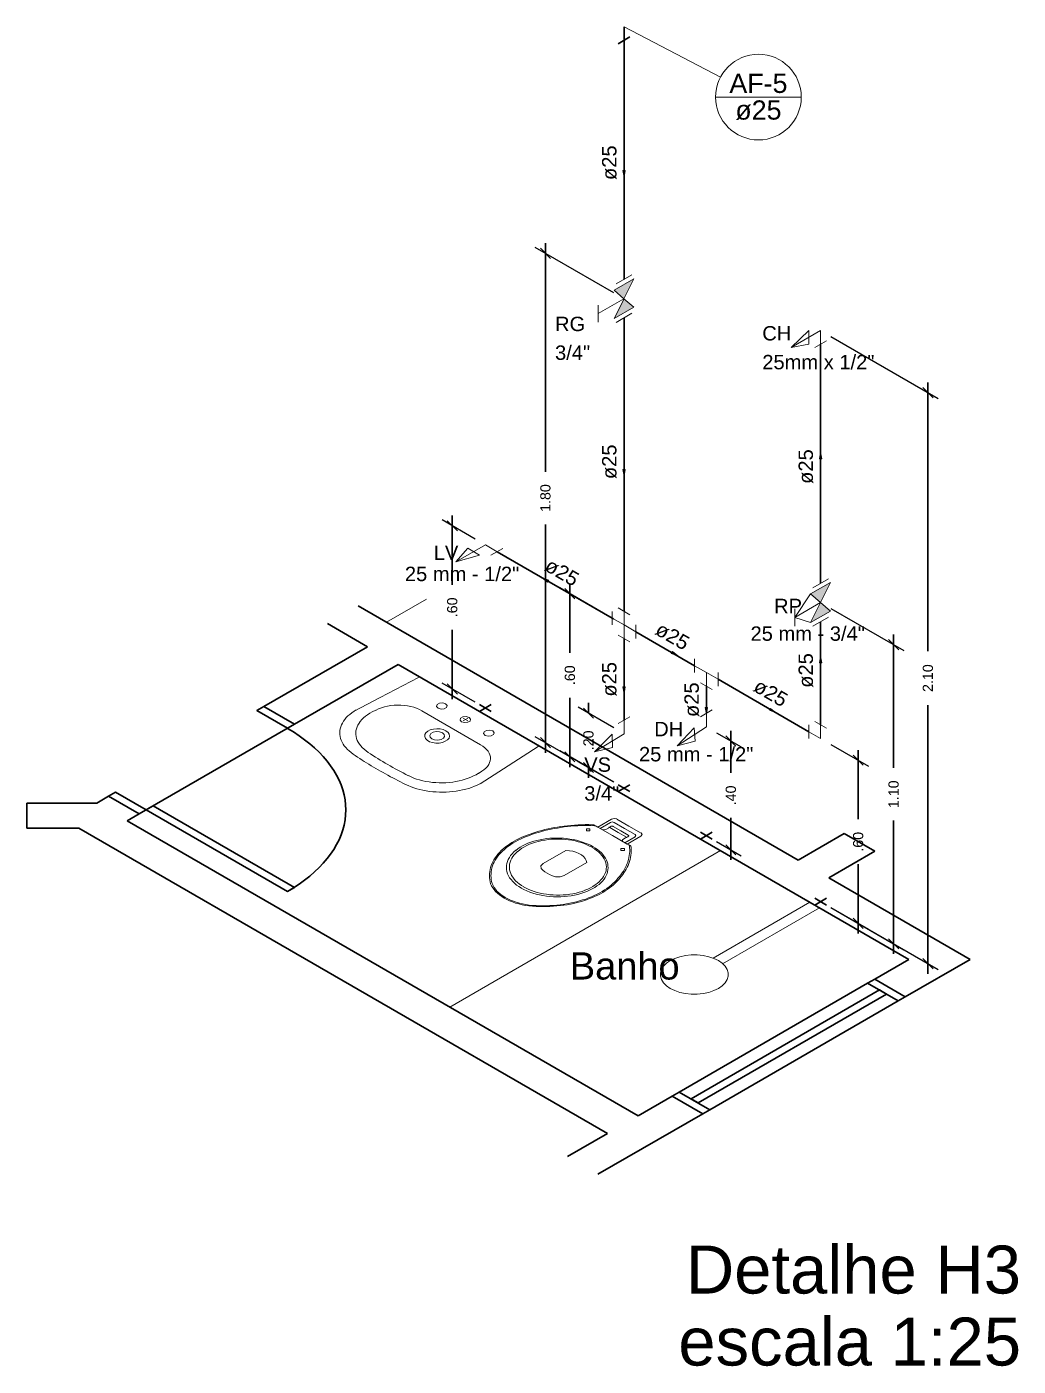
# Model space of a CAD drawing. Header units: inches. Extents: x -21 to 129, y -108 to 34.
# Drawn here: x 70.321 to 73.969, y -60.083 to -55.157 of the extents above; entities that cross this region are included whole.
import ezdxf

# ---------------------------------------------------------------- set-up
doc = ezdxf.new("R2010")
doc.units = ezdxf.units.IN
doc.header["$MEASUREMENT"] = 0
for name, color, linetype, lineweight in [('AF-Colunas', 8, 'Continuous', 30), ('AF-Conexões detalhe', 8, 'Continuous', 20), ('AF-Indicação coluna', 5, 'Continuous', 20), ('AF-Sentido tubo', 8, 'Continuous', 20), ('AF-Textos coluna', 7, 'Continuous', 20), ('AF-Textos conexão', 7, 'Continuous', 20), ('AF-Textos tubo', 7, 'Continuous', 20), ('AF-Tubos detalhe', 170, 'Continuous', 30), ('DI-Títulos', 3, 'Continuous', 30), ('Simbolos', 8, 'Continuous', 20), ('xcota', 1, 'Continuous', 30), ('xEIXO', 3, 'Continuous', 30), ('XJANELAS E PORTAS', 4, 'Continuous', 30), ('xMOVEIS', 253, 'Continuous', 20), ('XPAREDE', 7, 'Continuous', 30), ('xPISO', 4, 'Continuous', 30), ('xTEXTO', 7, 'Continuous', 20)]:
    doc.layers.add(name, color=color, linetype=linetype, lineweight=lineweight)
doc.styles.add('Arial', font='arial.ttf')
doc.dimstyles.new('cota-25', dxfattribs={"dimtxt": 0.0375, "dimasz": 0.0375, "dimexe": 0.0375, "dimexo": 0.0375, "dimgap": 0.05, "dimtad": 0, "dimzin": 4, "dimdsep": 46, "dimtxsty": 'Arial', "dimblk": 'OBLIQUE', "dimcen": 0.0375, "dimdle": 0.0375, "dimclrd": 256, "dimclrt": 4, "dimadec": 0, "dimazin": 1, "dimtfac": 1, "dimtix": 1, "dimtofl": 0, "dimtmove": 0, "dimatfit": 3, "dimfxl": 0, "dimtolj": 1, "dimtzin": 0, "dimlwd": -1, "dimarcsym": 0})

# ---------------------------------------------------------------- blocks, each defined once
blk = doc.blocks.new('_Closed')
at = {"color": 0, "linetype": 'ByBlock', "lineweight": -2}
for p, q in [((-1, 0.166667), (0, 0)), ((-1, 0.166667), (-1, -0.166667)), ((0, 0), (-1, -0.166667)), ((0, 0), (-1, 0))]:
    blk.add_line(p, q, dxfattribs=at)
blk = doc.blocks.new('_Oblique')
at = {"color": 0, "linetype": 'ByBlock', "lineweight": -2}
blk.add_line((-0.5, -0.5), (0.5, 0.5), dxfattribs=at)
blk = doc.blocks.new('*D52')
at = {"layer": 'Defpoints', "color": 0, "transparency": 16777216}
for p in [(73.2419, -57.7744), (73.3803, -57.8544), (73.2419, -58.3744)]:
    blk.add_point(p, dxfattribs=at)
at = {"layer": 'xcota', "color": 0, "lineweight": -2, "transparency": 16777216}
for p, q in [((73.2794, -57.7961), (73.4178, -57.876)), ((73.2794, -58.3961), (73.4178, -58.476))]:
    blk.add_line(p, q, dxfattribs=at)
at = {"layer": 'xcota', "transparency": 16777216}
for p, q in [((73.3803, -57.8169), (73.3803, -58.0716)), ((73.3803, -58.4919), (73.3803, -58.2371))]:
    blk.add_line(p, q, dxfattribs=at)
at = {"layer": 'xcota', "transparency": 16777216, "xscale": 0.0375, "yscale": 0.0375, "zscale": 0.0375}
for p, rotation in [((73.3803, -57.8544), 90), ((73.3803, -58.4544), 270)]:
    blk.add_blockref('_Oblique', p, dxfattribs=dict(at, rotation=rotation))
at = {"layer": 'xcota', "color": 4, "transparency": 16777216, "insert": (73.3803, -58.1544), "char_height": 0.0375, "attachment_point": 5, "rotation": 90, "style": 'Arial'}
blk.add_mtext('\\A1;.60', dxfattribs=at)
blk = doc.blocks.new('*D53')
at = {"layer": 'Defpoints', "color": 0, "transparency": 16777216}
for p in [(73.242, -57.2745), (73.5107, -57.4296), (73.2419, -58.3744)]:
    blk.add_point(p, dxfattribs=at)
at = {"layer": 'xcota', "color": 0, "lineweight": -2, "transparency": 16777216}
for p, q in [((73.2795, -57.2962), (73.5482, -57.4513)), ((73.2794, -58.3961), (73.5482, -58.5512))]:
    blk.add_line(p, q, dxfattribs=at)
at = {"layer": 'xcota', "transparency": 16777216}
for p, q in [((73.5107, -57.3921), (73.5107, -57.8827)), ((73.5107, -58.5671), (73.5107, -58.0765))]:
    blk.add_line(p, q, dxfattribs=at)
at = {"layer": 'xcota', "transparency": 16777216, "xscale": 0.0375, "yscale": 0.0375, "zscale": 0.0375}
for p, rotation in [((73.5107, -57.4296), 90), ((73.5107, -58.5296), 270)]:
    blk.add_blockref('_Oblique', p, dxfattribs=dict(at, rotation=rotation))
at = {"layer": 'xcota', "color": 4, "transparency": 16777216, "insert": (73.5107, -57.9796), "char_height": 0.0375, "attachment_point": 5, "rotation": 90, "style": 'Arial'}
blk.add_mtext('\\A1;1.10', dxfattribs=at)
blk = doc.blocks.new('*D54')
at = {"layer": 'Defpoints', "color": 0, "transparency": 16777216}
for p in [(73.2419, -56.2744), (73.6369, -56.5025), (73.2419, -58.3744)]:
    blk.add_point(p, dxfattribs=at)
at = {"layer": 'xcota', "color": 0, "lineweight": -2, "transparency": 16777216}
for p, q in [((73.2794, -56.2961), (73.6744, -56.5242)), ((73.2794, -58.3961), (73.6744, -58.6242))]:
    blk.add_line(p, q, dxfattribs=at)
at = {"layer": 'xcota', "transparency": 16777216}
for p, q in [((73.6369, -56.465), (73.6369, -57.4535)), ((73.6369, -58.64), (73.6369, -57.6515))]:
    blk.add_line(p, q, dxfattribs=at)
at = {"layer": 'xcota', "transparency": 16777216, "xscale": 0.0375, "yscale": 0.0375, "zscale": 0.0375}
for p, rotation in [((73.6369, -56.5025), 90), ((73.6369, -58.6025), 270)]:
    blk.add_blockref('_Oblique', p, dxfattribs=dict(at, rotation=rotation))
at = {"layer": 'xcota', "color": 4, "transparency": 16777216, "insert": (73.6369, -57.5525), "char_height": 0.0375, "attachment_point": 5, "rotation": 90, "style": 'Arial'}
blk.add_mtext('\\A1;2.10', dxfattribs=at)
blk = doc.blocks.new('*D55')
at = {"layer": 'Defpoints', "color": 0, "transparency": 16777216}
for p in [(72.8219, -57.7319), (72.9118, -57.7838), (72.8219, -58.1319)]:
    blk.add_point(p, dxfattribs=at)
at = {"layer": 'xcota', "color": 0, "lineweight": -2, "transparency": 16777216}
for p, q in [((72.8594, -57.7536), (72.9493, -57.8055)), ((72.8594, -58.1536), (72.9493, -58.2055))]:
    blk.add_line(p, q, dxfattribs=at)
at = {"layer": 'xcota', "transparency": 16777216}
for p, q in [((72.9118, -57.7463), (72.9118, -57.901)), ((72.9118, -58.2213), (72.9118, -58.0666))]:
    blk.add_line(p, q, dxfattribs=at)
at = {"layer": 'xcota', "transparency": 16777216, "xscale": 0.0375, "yscale": 0.0375, "zscale": 0.0375}
for p, rotation in [((72.9118, -57.7838), 90), ((72.9118, -58.1838), 270)]:
    blk.add_blockref('_Oblique', p, dxfattribs=dict(at, rotation=rotation))
at = {"layer": 'xcota', "color": 4, "transparency": 16777216, "insert": (72.9118, -57.9838), "char_height": 0.0375, "attachment_point": 5, "rotation": 90, "style": 'Arial'}
blk.add_mtext('\\A1;.40', dxfattribs=at)
blk = doc.blocks.new('*D56')
at = {"layer": 'Defpoints', "color": 0, "transparency": 16777216}
for p in [(72.388, -57.6814), (72.5188, -57.7569), (72.5188, -57.9569)]:
    blk.add_point(p, dxfattribs=at)
at = {"layer": 'xcota', "color": 0, "lineweight": -2, "transparency": 16777216}
for p, q in [((72.4813, -57.7353), (72.3505, -57.6598)), ((72.4813, -57.9353), (72.3505, -57.8598))]:
    blk.add_line(p, q, dxfattribs=at)
at = {"layer": 'xcota', "transparency": 16777216}
for p, q in [((72.388, -57.6814), (72.388, -57.6439)), ((72.388, -57.8814), (72.388, -57.9189))]:
    blk.add_line(p, q, dxfattribs=at)
at = {"layer": 'xcota', "transparency": 16777216, "xscale": 0.0375, "yscale": 0.0375, "zscale": 0.0375}
for p, rotation in [((72.388, -57.6814), 270), ((72.388, -57.8814), 90)]:
    blk.add_blockref('_Oblique', p, dxfattribs=dict(at, rotation=rotation))
at = {"layer": 'xcota', "color": 4, "transparency": 16777216, "insert": (72.388, -57.7814), "char_height": 0.0375, "attachment_point": 5, "rotation": 90, "style": 'Arial'}
blk.add_mtext('\\A1;.20', dxfattribs=at)
blk = doc.blocks.new('*D57')
at = {"layer": 'Defpoints', "color": 0, "transparency": 16777216}
for p in [(72.3196, -57.2419), (72.5188, -57.3569), (72.5188, -57.9569)]:
    blk.add_point(p, dxfattribs=at)
at = {"layer": 'xcota', "color": 0, "lineweight": -2, "transparency": 16777216}
for p, q in [((72.4813, -57.3353), (72.2821, -57.2203)), ((72.4813, -57.9353), (72.2821, -57.8203))]:
    blk.add_line(p, q, dxfattribs=at)
at = {"layer": 'xcota', "transparency": 16777216}
for p, q in [((72.3196, -57.2044), (72.3196, -57.4591)), ((72.3196, -57.8794), (72.3196, -57.6247))]:
    blk.add_line(p, q, dxfattribs=at)
at = {"layer": 'xcota', "transparency": 16777216, "xscale": 0.0375, "yscale": 0.0375, "zscale": 0.0375}
for p, rotation in [((72.3196, -57.2419), 90), ((72.3196, -57.8419), 270)]:
    blk.add_blockref('_Oblique', p, dxfattribs=dict(at, rotation=rotation))
at = {"layer": 'xcota', "color": 4, "transparency": 16777216, "insert": (72.3196, -57.5419), "char_height": 0.0375, "attachment_point": 5, "rotation": 90, "style": 'Arial'}
blk.add_mtext('\\A1;.60', dxfattribs=at)
blk = doc.blocks.new('*D58')
at = {"layer": 'Defpoints', "color": 0, "transparency": 16777216}
for p in [(72.2297, -55.9903), (72.5186, -56.1571), (72.5188, -57.9569)]:
    blk.add_point(p, dxfattribs=at)
at = {"layer": 'xcota', "transparency": 16777216}
for p, q in [((72.2297, -55.9528), (72.2297, -56.7933)), ((72.2297, -57.8275), (72.2297, -56.987))]:
    blk.add_line(p, q, dxfattribs=at)
at = {"layer": 'xcota', "color": 0, "lineweight": -2, "transparency": 16777216}
for p, q in [((72.4811, -56.1354), (72.1922, -55.9686)), ((72.4813, -57.9353), (72.1922, -57.7684))]:
    blk.add_line(p, q, dxfattribs=at)
at = {"layer": 'xcota', "transparency": 16777216, "xscale": 0.0375, "yscale": 0.0375, "zscale": 0.0375}
for p, rotation in [((72.2297, -55.9903), 90), ((72.2297, -57.79), 270)]:
    blk.add_blockref('_Oblique', p, dxfattribs=dict(at, rotation=rotation))
at = {"layer": 'xcota', "color": 4, "transparency": 16777216, "insert": (72.2297, -56.8902), "char_height": 0.0375, "attachment_point": 5, "rotation": 90, "style": 'Arial'}
blk.add_mtext('\\A1;1.80', dxfattribs=at)
blk = doc.blocks.new('*D59')
at = {"layer": 'Defpoints', "color": 0, "transparency": 16777216}
for p in [(71.8868, -56.9922), (72.0086, -57.0625), (72.0086, -57.6625)]:
    blk.add_point(p, dxfattribs=at)
at = {"layer": 'xcota', "color": 0, "lineweight": -2, "transparency": 16777216}
for p, q in [((71.9711, -57.0408), (71.8493, -56.9705)), ((71.9711, -57.6408), (71.8493, -57.5705))]:
    blk.add_line(p, q, dxfattribs=at)
at = {"layer": 'xcota', "transparency": 16777216}
for p, q in [((71.8868, -56.9547), (71.8868, -57.2094)), ((71.8868, -57.6297), (71.8868, -57.3749))]:
    blk.add_line(p, q, dxfattribs=at)
at = {"layer": 'xcota', "transparency": 16777216, "xscale": 0.0375, "yscale": 0.0375, "zscale": 0.0375}
for p, rotation in [((71.8868, -56.9922), 90), ((71.8868, -57.5922), 270)]:
    blk.add_blockref('_Oblique', p, dxfattribs=dict(at, rotation=rotation))
at = {"layer": 'xcota', "color": 4, "transparency": 16777216, "insert": (71.8868, -57.2922), "char_height": 0.0375, "attachment_point": 5, "rotation": 90, "style": 'Arial'}
blk.add_mtext('\\A1;.60', dxfattribs=at)

msp = doc.modelspace()

# ---------------------------------------------------------------- hatches: boundary and pattern name
at = {"layer": 'Simbolos', "linetype": 'Continuous'}
for points in [[(72.5186, -56.1571), (72.5551, -56.0834), (72.4824, -56.1254)], [(72.5551, -56.1884), (72.4824, -56.2304), (72.5186, -56.1571)], [(73.2419, -57.2744), (73.2783, -57.2009), (73.2055, -57.2429)], [(73.2783, -57.3059), (73.2055, -57.3479), (73.2419, -57.2744)]]:
    msp.add_hatch(color=256, dxfattribs=at).paths.add_polyline_path(points)

# ---------------------------------------------------------------- linework, layer by layer
at = {"layer": 'AF-Colunas', "linetype": 'Continuous'}
for p, q in [((72.5188, -55.1569), (72.5188, -55.2069)), ((72.4971, -55.2194), (72.5404, -55.1944))]:
    msp.add_line(p, q, dxfattribs=at)
at = {"layer": 'AF-Conexões detalhe', "linetype": 'Continuous'}
for p, q in [((73.2419, -56.2744), (73.1336, -56.3369)), ((73.1986, -56.2744), (73.1336, -56.3369)), ((73.1986, -56.2744), (73.1986, -56.3244)), ((73.2419, -56.2744), (73.2419, -56.3244)), ((73.1986, -56.3244), (73.1336, -56.3369)), ((73.2203, -56.3369), (73.2636, -56.3119)), ((72.0086, -57.0625), (71.9004, -57.125)), ((71.9437, -57.075), (71.9004, -57.125)), ((71.9437, -57.075), (71.987, -57.1)), ((72.0086, -57.0625), (72.0519, -57.0874)), ((72.0293, -57.1005), (72.0726, -57.0755)), ((71.987, -57.1), (71.9004, -57.125)), ((72.4755, -57.3069), (72.4755, -57.3569)), ((72.5188, -57.3569), (72.4755, -57.3319)), ((72.5404, -57.3194), (72.4971, -57.2944)), ((72.5188, -57.3569), (72.5188, -57.3069)), ((72.5188, -57.3569), (72.5188, -57.4069)), ((72.5188, -57.3569), (72.5621, -57.3819)), ((72.5621, -57.3569), (72.5621, -57.4069)), ((72.5404, -57.4194), (72.4971, -57.3944)), ((72.7786, -57.4819), (72.7786, -57.5319)), ((72.8219, -57.5319), (72.7786, -57.5069)), ((72.8219, -57.5319), (72.8652, -57.5569)), ((72.8219, -57.5319), (72.8219, -57.5819)), ((72.8652, -57.5319), (72.8652, -57.5819)), ((72.8435, -57.5944), (72.8002, -57.5694)), ((72.8002, -57.6944), (72.8435, -57.6694)), ((72.8219, -57.7319), (72.8219, -57.6819)), ((72.4971, -57.7194), (72.5404, -57.6944)), ((72.5188, -57.7569), (72.5188, -57.7069)), ((72.8219, -57.7319), (72.7139, -57.8021)), ((73.1986, -57.7244), (73.1986, -57.7744)), ((73.2636, -57.7369), (73.2203, -57.7119)), ((73.2419, -57.7744), (73.2419, -57.7244)), ((72.5188, -57.7569), (72.4106, -57.8236)), ((72.4748, -57.759), (72.4106, -57.8236)), ((72.4762, -57.8082), (72.4748, -57.759)), ((72.7773, -57.7358), (72.7139, -57.8021)), ((72.78, -57.7842), (72.7139, -57.8021)), ((72.78, -57.7842), (72.7773, -57.7358)), ((73.2419, -57.7744), (73.1986, -57.7494)), ((72.4762, -57.8082), (72.4106, -57.8236))]:
    msp.add_line(p, q, dxfattribs=at)
at = {"layer": 'AF-Indicação coluna'}
for p, q in [((72.5188, -55.1569), (72.8737, -55.3424)), ((72.8558, -55.4154), (73.1708, -55.4154))]:
    msp.add_line(p, q, dxfattribs=at)
msp.add_circle((73.0133, -55.4154), 0.1575, dxfattribs=at)
at = {"layer": 'AF-Sentido tubo'}
for points in [[(72.5188, -55.6849), (72.5188, -55.604)], [(72.5188, -56.7849), (72.5188, -56.704)], [(73.2419, -56.7465), (73.2419, -56.8274)], [(72.2395, -57.1957), (72.3095, -57.2362)], [(72.6945, -57.4584), (72.6245, -57.418)], [(72.5188, -57.5849), (72.5188, -57.504)], [(73.2419, -57.4965), (73.2419, -57.5774)], [(72.8219, -57.6599), (72.8219, -57.579)], [(73.0561, -57.6672), (72.986, -57.6267)]]:
    msp.add_lwpolyline(points, dxfattribs=at)
at = {"layer": 'AF-Tubos detalhe'}
for p, q in [((72.5188, -55.2069), (72.5189, -56.0861)), ((72.5188, -56.2277), (72.5188, -57.3069)), ((73.2419, -57.2037), (73.2419, -56.3244)), ((72.4755, -57.3319), (72.0519, -57.0874)), ((72.5621, -57.3819), (72.7786, -57.5069)), ((73.2419, -57.7244), (73.2419, -57.3452)), ((72.5188, -57.4069), (72.5188, -57.7069)), ((72.8219, -57.5819), (72.8219, -57.6819)), ((72.8652, -57.5569), (73.1986, -57.7494))]:
    msp.add_line(p, q, dxfattribs=at)
at = {"layer": 'Simbolos'}
for p, q in [((72.5551, -56.0834), (72.4824, -56.1254)), ((72.548, -56.0693), (72.4898, -56.1029)), ((72.5551, -56.0834), (72.5186, -56.1571)), ((72.5186, -56.1571), (72.4235, -56.2119)), ((72.4824, -56.1254), (72.5186, -56.1571)), ((72.4824, -56.2304), (72.5188, -56.1569)), ((72.5551, -56.1884), (72.5186, -56.1571)), ((72.4235, -56.1804), (72.4235, -56.2434)), ((72.5551, -56.1884), (72.4824, -56.2304)), ((72.548, -56.2108), (72.4898, -56.2444)), ((73.2711, -57.1868), (73.2131, -57.2203)), ((73.1469, -57.3293), (73.2055, -57.2429)), ((73.2783, -57.2009), (73.2055, -57.2429)), ((73.2055, -57.2429), (73.2419, -57.2744)), ((73.2783, -57.2009), (73.2419, -57.2744)), ((73.2419, -57.2744), (73.1469, -57.3293)), ((73.2055, -57.3479), (73.2421, -57.2743)), ((73.2783, -57.3059), (73.2419, -57.2744)), ((73.1469, -57.2978), (73.1469, -57.3608)), ((73.1469, -57.3293), (73.2055, -57.3479)), ((73.2783, -57.3059), (73.2055, -57.3479)), ((73.2711, -57.3283), (73.2131, -57.3618))]:
    msp.add_line(p, q, dxfattribs=at)
at = {"layer": 'xEIXO'}
for p, q in [((71.9869, -57.675), (72.0304, -57.65)), ((72.0304, -57.675), (71.9869, -57.65)), ((72.497, -57.9694), (72.5405, -57.9444)), ((72.5405, -57.9694), (72.497, -57.9444)), ((72.8003, -58.1444), (72.8435, -58.1194)), ((72.8435, -58.1444), (72.8003, -58.1194)), ((73.2203, -58.3869), (73.2635, -58.3619)), ((73.2635, -58.3869), (73.2203, -58.3619))]:
    msp.add_line(p, q, dxfattribs=at)
at = {"layer": 'XJANELAS E PORTAS'}
for p, q in [((73.415, -58.6744), (72.7218, -59.0747)), ((73.5278, -58.7394), (72.8345, -59.1397))]:
    msp.add_line(p, q, dxfattribs=at)
for points in [[(71.3063, -57.7219), (71.2803, -57.7369), (71.1678, -57.6719), (71.1938, -57.6569)], [(71.28, -58.3372), (71.3023, -58.3239), (71.3233, -58.3099), (71.3433, -58.2954), (71.3623, -58.2807), (71.3803, -58.2652), (71.3968, -58.2494), (71.4123, -58.2332), (71.4265, -58.2164), (71.4393, -58.1997), (71.451, -58.1824), (71.4613, -58.1647), (71.4703, -58.1469), (71.4778, -58.1289), (71.484, -58.1109), (71.489, -58.0927), (71.4925, -58.0742), (71.4945, -58.0557), (71.4953, -58.0372), (71.4945, -58.0187), (71.4925, -58.0002), (71.489, -57.9817), (71.484, -57.9634), (71.4778, -57.9454), (71.4703, -57.9274), (71.4613, -57.9097), (71.451, -57.8919), (71.4393, -57.8747), (71.4265, -57.8579), (71.4123, -57.8412), (71.3968, -57.8249), (71.3803, -57.8092), (71.3623, -57.7937), (71.3433, -57.7789), (71.3233, -57.7644), (71.3023, -57.7504), (71.28, -57.7372)], [(70.6218, -57.9872), (70.6478, -57.9722), (70.7603, -58.0372), (70.7343, -58.0522)], [(73.5538, -58.7244), (73.5278, -58.7394), (73.415, -58.6744), (73.441, -58.6594)], [(72.6958, -59.0897), (72.7218, -59.0747), (72.8345, -59.1397), (72.8085, -59.1547)]]:
    msp.add_lwpolyline(points, dxfattribs=at)
for points in [[(70.7603, -58.0372), (70.7863, -58.0222), (71.306, -58.3222), (71.28, -58.3372), (70.7603, -58.0372), (70.7603, -58.0372)], [(73.4585, -58.6994), (72.7653, -59.0997), (72.791, -59.1147), (73.4843, -58.7144), (73.4585, -58.6994), (73.4585, -58.6994)]]:
    msp.add_lwpolyline(points, close=True, dxfattribs=at)
at = {"layer": 'xMOVEIS'}
for p, q in [((71.7918, -57.2622), (71.6445, -57.3472)), ((71.621, -57.6237), (71.7623, -57.5502)), ((71.771, -57.5502), (71.987, -57.6749)), ((71.5263, -57.6734), (71.621, -57.6237)), ((71.592, -57.6769), (71.606, -57.6699)), ((71.883, -57.7349), (71.7748, -57.6724)), ((72.2028, -57.7994), (71.987, -57.6749)), ((71.883, -57.7349), (71.9913, -57.7974)), ((71.9438, -57.7099), (71.9265, -57.6999)), ((71.9438, -57.6999), (71.9265, -57.7099)), ((72.0753, -57.8859), (72.2028, -57.8044)), ((71.983, -57.9027), (71.9958, -57.8949)), ((71.9895, -57.9409), (72.0753, -57.8859)), ((71.997, -57.9367), (71.9895, -57.9409)), ((72.4725, -58.0712), (72.4223, -58.1002)), ((72.537, -58.0964), (72.4923, -58.0707)), ((72.4163, -58.0967), (72.4118, -58.0942)), ((72.4223, -58.1002), (72.4163, -58.0967)), ((72.4223, -58.1002), (72.4763, -58.1314)), ((72.469, -58.0832), (72.4308, -58.1052)), ((72.452, -58.1094), (72.4615, -58.1039)), ((72.4968, -58.1197), (72.466, -58.1019)), ((72.4793, -58.0982), (72.5068, -58.1139)), ((72.521, -58.1057), (72.482, -58.0832)), ((72.5275, -58.1374), (72.4968, -58.1197)), ((72.534, -58.1297), (72.5068, -58.1139)), ((72.56, -58.1282), (72.521, -58.1057)), ((72.5815, -58.1222), (72.537, -58.0964)), ((72.5305, -58.1627), (72.4763, -58.1314)), ((72.5145, -58.1454), (72.524, -58.1399)), ((72.5218, -58.1577), (72.56, -58.1357)), ((72.5305, -58.1627), (72.5808, -58.1337)), ((72.5365, -58.1662), (72.5305, -58.1627)), ((72.5408, -58.1687), (72.5365, -58.1662)), ((72.8738, -58.1869), (71.8775, -58.7622)), ((72.3045, -58.1862), (72.2213, -58.2342)), ((72.2983, -58.2787), (72.3815, -58.2307)), ((73.203, -58.3769), (72.8465, -58.5827)), ((72.8813, -58.6027), (73.2377, -58.3969))]:
    msp.add_line(p, q, dxfattribs=at)
for points in [[(71.771, -57.5502), (71.7668, -57.5492), (71.7625, -57.5499)], [(71.5338, -57.6692), (71.5253, -57.6744), (71.5173, -57.6799), (71.5098, -57.6857), (71.503, -57.6917), (71.497, -57.6979), (71.4915, -57.7042), (71.4865, -57.7109), (71.4825, -57.7177), (71.479, -57.7244), (71.4765, -57.7314), (71.4745, -57.7387), (71.4733, -57.7457), (71.4728, -57.7529), (71.473, -57.7599), (71.4738, -57.7672), (71.4755, -57.7742), (71.478, -57.7812), (71.4813, -57.7882), (71.485, -57.7949), (71.4895, -57.8017), (71.4948, -57.8082), (71.5008, -57.8144), (71.5073, -57.8204), (71.5143, -57.8264), (71.522, -57.8319)], [(71.5925, -57.6769), (71.5835, -57.6819), (71.5753, -57.6872), (71.5675, -57.6929), (71.5605, -57.6987), (71.554, -57.7049), (71.5485, -57.7114), (71.5438, -57.7179), (71.5398, -57.7249), (71.5365, -57.7317), (71.534, -57.7389), (71.5325, -57.7459), (71.5318, -57.7532), (71.532, -57.7602), (71.533, -57.7674), (71.5348, -57.7744), (71.5373, -57.7817), (71.5408, -57.7884), (71.545, -57.7952), (71.55, -57.8017), (71.5558, -57.8082), (71.5623, -57.8142), (71.5695, -57.8202), (71.5775, -57.8257)], [(71.7748, -57.6724), (71.7658, -57.6677), (71.7558, -57.6634), (71.745, -57.6597), (71.7338, -57.6567), (71.722, -57.6544), (71.71, -57.6529), (71.6975, -57.6519), (71.6853, -57.6517), (71.6728, -57.6522), (71.6605, -57.6534), (71.6488, -57.6554), (71.6373, -57.6582), (71.6263, -57.6614), (71.6158, -57.6654), (71.6063, -57.6699)], [(71.8623, -57.6469), (71.8515, -57.6437), (71.8395, -57.6449), (71.831, -57.6497), (71.829, -57.6567), (71.8345, -57.6629), (71.8455, -57.6662), (71.8573, -57.6649), (71.866, -57.6602), (71.8678, -57.6532), (71.8623, -57.6469)], [(71.949, -57.6969), (71.938, -57.6937), (71.9263, -57.6949), (71.9175, -57.6997), (71.9158, -57.7067), (71.9213, -57.7129), (71.932, -57.7162), (71.944, -57.7149), (71.9525, -57.7102), (71.9545, -57.7032), (71.949, -57.6969)], [(71.8635, -57.7462), (71.8538, -57.7419), (71.842, -57.7392), (71.8295, -57.7384), (71.8173, -57.7397), (71.806, -57.7427), (71.7965, -57.7474), (71.7898, -57.7534), (71.7858, -57.7604), (71.7855, -57.7677), (71.7885, -57.7747), (71.7945, -57.7809), (71.8033, -57.7862), (71.8143, -57.7897), (71.8265, -57.7914), (71.839, -57.7912), (71.8508, -57.7889), (71.8613, -57.7849), (71.8695, -57.7794), (71.875, -57.7729), (71.877, -57.7659), (71.8758, -57.7587), (71.8713, -57.7519), (71.8635, -57.7462)], [(71.8505, -57.7537), (71.8403, -57.7499), (71.828, -57.7492), (71.8165, -57.7514), (71.8078, -57.7564), (71.8038, -57.7632), (71.805, -57.7702), (71.8118, -57.7762), (71.822, -57.7799), (71.8343, -57.7807), (71.8458, -57.7784), (71.8545, -57.7734), (71.8585, -57.7667), (71.8573, -57.7597), (71.8505, -57.7537)], [(72.0355, -57.7469), (72.0248, -57.7437), (72.0128, -57.7449), (72.0043, -57.7497), (72.0023, -57.7567), (72.0078, -57.7629), (72.0185, -57.7662), (72.0305, -57.7649), (72.039, -57.7602), (72.041, -57.7532), (72.0355, -57.7469)], [(71.522, -57.8319), (71.53, -57.8374), (71.5383, -57.8429), (71.5465, -57.8482), (71.5548, -57.8537), (71.563, -57.8589), (71.5715, -57.8642), (71.58, -57.8694), (71.5885, -57.8747), (71.597, -57.8797), (71.6058, -57.8849), (71.6145, -57.8899)], [(71.5775, -57.8257), (71.5863, -57.8314), (71.595, -57.8372), (71.6038, -57.8427), (71.6128, -57.8482), (71.6218, -57.8537), (71.6308, -57.8592), (71.64, -57.8647), (71.6493, -57.8699)], [(71.9958, -57.8947), (72.0035, -57.8892), (72.0103, -57.8832), (72.016, -57.8769), (72.0208, -57.8702), (72.024, -57.8634), (72.0263, -57.8564), (72.0273, -57.8492), (72.027, -57.8419), (72.0253, -57.8349), (72.0225, -57.8279), (72.0185, -57.8212), (72.0133, -57.8147), (72.007, -57.8084), (71.9998, -57.8027), (71.9913, -57.7974)], [(71.6493, -57.8699), (71.6585, -57.8754), (71.668, -57.8807), (71.6773, -57.8859), (71.6868, -57.8909), (71.6965, -57.8962), (71.7063, -57.9012), (71.716, -57.9064), (71.7258, -57.9114)], [(71.6145, -57.8899), (71.6233, -57.8949), (71.6323, -57.8999), (71.6413, -57.9049), (71.6503, -57.9099), (71.6593, -57.9149), (71.6685, -57.9197), (71.6775, -57.9244), (71.6868, -57.9294), (71.6963, -57.9339), (71.7055, -57.9387), (71.715, -57.9434)], [(71.7255, -57.9112), (71.735, -57.9157), (71.7453, -57.9199), (71.7558, -57.9237), (71.7668, -57.9269), (71.7783, -57.9299), (71.79, -57.9324), (71.8018, -57.9342), (71.814, -57.9359), (71.8263, -57.9369), (71.8388, -57.9374), (71.8513, -57.9374), (71.8635, -57.9372), (71.876, -57.9362), (71.8883, -57.9347), (71.9003, -57.9329), (71.912, -57.9307), (71.9235, -57.9279), (71.9345, -57.9247), (71.9453, -57.9209), (71.9555, -57.9169), (71.9653, -57.9124), (71.9745, -57.9077), (71.9833, -57.9024)], [(71.715, -57.9434), (71.7248, -57.9479), (71.735, -57.9519), (71.7455, -57.9557), (71.7563, -57.9592), (71.7675, -57.9622), (71.779, -57.9647), (71.791, -57.9669), (71.803, -57.9689), (71.815, -57.9702), (71.8273, -57.9712), (71.8398, -57.9717), (71.852, -57.9719), (71.8645, -57.9717), (71.8768, -57.9709), (71.889, -57.9697), (71.9013, -57.9682), (71.913, -57.9662), (71.9248, -57.9639), (71.9363, -57.9612), (71.9473, -57.9579), (71.958, -57.9544), (71.9685, -57.9504), (71.9785, -57.9462), (71.988, -57.9417), (71.997, -57.9367)], [(72.4923, -58.0704), (72.4823, -58.0684), (72.4725, -58.0709)], [(72.1838, -58.1224), (72.173, -58.1259), (72.1625, -58.1297), (72.1523, -58.1337), (72.1423, -58.1379), (72.1328, -58.1424), (72.1233, -58.1472), (72.1145, -58.1522), (72.1058, -58.1572), (72.0975, -58.1627), (72.0898, -58.1682)], [(72.3113, -58.0984), (72.299, -58.0999), (72.2865, -58.1017), (72.2745, -58.1037), (72.2623, -58.1057), (72.2503, -58.1082), (72.2385, -58.1107), (72.2268, -58.1134), (72.2153, -58.1164), (72.2038, -58.1197), (72.1928, -58.1232), (72.1818, -58.1267), (72.171, -58.1307), (72.1603, -58.1347), (72.15, -58.1387), (72.1398, -58.1432)], [(72.3103, -58.0954), (72.2983, -58.0967), (72.2863, -58.0984), (72.2743, -58.1002), (72.2625, -58.1024), (72.251, -58.1047), (72.2393, -58.1072), (72.228, -58.1097), (72.2168, -58.1127), (72.2055, -58.1157), (72.1945, -58.1189), (72.1838, -58.1224)], [(72.4028, -58.0917), (72.3895, -58.0914), (72.3763, -58.0914), (72.363, -58.0917), (72.3498, -58.0922), (72.3365, -58.0929), (72.3233, -58.0939), (72.3103, -58.0952)], [(72.4105, -58.0952), (72.398, -58.0947), (72.3858, -58.0944), (72.3733, -58.0947), (72.3608, -58.0949), (72.3483, -58.0954), (72.3358, -58.0962), (72.3235, -58.0972), (72.3113, -58.0982)], [(72.3935, -58.1062), (72.3805, -58.1062), (72.3805, -58.1137), (72.3935, -58.1137), (72.3935, -58.1062)], [(72.4118, -58.0939), (72.4075, -58.0924), (72.4028, -58.0917)], [(72.4168, -58.0967), (72.414, -58.0957), (72.411, -58.0952)], [(72.4385, -58.1094), (72.4455, -58.1109), (72.452, -58.1092)], [(72.4618, -58.1037), (72.4633, -58.1024), (72.4643, -58.1012)], [(72.472, -58.0972), (72.4675, -58.0989), (72.4645, -58.1014)], [(72.482, -58.0829), (72.4755, -58.0812), (72.469, -58.0829)], [(72.4748, -58.0967), (72.4733, -58.0969), (72.4718, -58.0972)], [(72.4793, -58.0979), (72.477, -58.0969), (72.4745, -58.0964)], [(72.5363, -58.1322), (72.5355, -58.1307), (72.5338, -58.1294)], [(72.56, -58.1354), (72.5628, -58.1317), (72.56, -58.1279)], [(72.5808, -58.1334), (72.585, -58.1277), (72.5815, -58.1219)], [(72.0898, -58.1682), (72.0818, -58.1742), (72.0743, -58.1804), (72.0673, -58.1867), (72.0608, -58.1932), (72.0548, -58.1999), (72.0493, -58.2067), (72.0443, -58.2137), (72.0398, -58.2207), (72.036, -58.2279), (72.0325, -58.2352)], [(72.094, -58.1702), (72.0863, -58.1759), (72.079, -58.1822), (72.072, -58.1884), (72.0658, -58.1947), (72.0598, -58.2014), (72.0545, -58.2079), (72.0495, -58.2149), (72.045, -58.2217), (72.0413, -58.2289), (72.0378, -58.2359)], [(72.1398, -58.1432), (72.1298, -58.1479), (72.1203, -58.1532), (72.111, -58.1587), (72.1025, -58.1642), (72.0943, -58.1702)], [(72.2223, -58.1447), (72.21, -58.1467), (72.1983, -58.1494), (72.1868, -58.1524), (72.1755, -58.1559), (72.165, -58.1599), (72.1548, -58.1644), (72.1453, -58.1692), (72.1363, -58.1744), (72.128, -58.1799), (72.1205, -58.1859)], [(72.2283, -58.1482), (72.2163, -58.1502), (72.2045, -58.1529), (72.193, -58.1562), (72.182, -58.1597), (72.1715, -58.1637), (72.1613, -58.1682), (72.152, -58.1732), (72.143, -58.1784), (72.135, -58.1839), (72.1275, -58.1899)], [(72.405, -58.1724), (72.396, -58.1674), (72.3865, -58.1629), (72.3763, -58.1589), (72.3658, -58.1552), (72.3548, -58.1517), (72.3435, -58.1489), (72.3318, -58.1464), (72.32, -58.1444), (72.3078, -58.1427), (72.2955, -58.1417), (72.2833, -58.1409), (72.271, -58.1407), (72.2585, -58.1409), (72.2463, -58.1417), (72.234, -58.1429), (72.222, -58.1447)], [(72.401, -58.1747), (72.3918, -58.1699), (72.382, -58.1652), (72.3718, -58.1612), (72.3613, -58.1574), (72.35, -58.1542), (72.3385, -58.1514), (72.3268, -58.1489), (72.3148, -58.1472), (72.3025, -58.1457), (72.29, -58.1449), (72.2775, -58.1444), (72.265, -58.1447), (72.2525, -58.1452), (72.2403, -58.1464), (72.228, -58.1479)], [(72.4475, -58.2747), (72.4505, -58.2677), (72.4525, -58.2607), (72.4535, -58.2534), (72.4538, -58.2462), (72.453, -58.2389), (72.4515, -58.2319), (72.4493, -58.2247), (72.446, -58.2177), (72.442, -58.2109), (72.437, -58.2044), (72.4313, -58.1979), (72.4248, -58.1917), (72.4178, -58.1859), (72.4098, -58.1802), (72.4013, -58.1749)], [(72.4535, -58.2784), (72.4563, -58.2714), (72.4585, -58.2644), (72.4598, -58.2572), (72.4603, -58.2499), (72.4598, -58.2429), (72.4588, -58.2357), (72.4568, -58.2287), (72.454, -58.2217), (72.4505, -58.2149), (72.4463, -58.2082), (72.441, -58.2017), (72.4353, -58.1952), (72.4288, -58.1892), (72.4218, -58.1834), (72.4138, -58.1777), (72.4055, -58.1727)], [(72.5148, -58.1454), (72.512, -58.1492), (72.5145, -58.1532)], [(72.5288, -58.1384), (72.5265, -58.1389), (72.5243, -58.1399)], [(72.5283, -58.1382), (72.5328, -58.1364), (72.5358, -58.1339)], [(72.5333, -58.2264), (72.5355, -58.2194), (72.537, -58.2122), (72.5383, -58.2052), (72.5393, -58.1979), (72.5398, -58.1907), (72.5398, -58.1834), (72.5395, -58.1764), (72.5388, -58.1692)], [(72.5358, -58.1339), (72.5363, -58.1332), (72.5365, -58.1324)], [(72.539, -58.1692), (72.5383, -58.1674), (72.5365, -58.1659)], [(72.5388, -58.2272), (72.541, -58.2194), (72.5428, -58.2119), (72.544, -58.2042), (72.545, -58.1967), (72.5453, -58.1889), (72.5453, -58.1812), (72.5448, -58.1737)], [(72.5445, -58.1737), (72.5435, -58.1709), (72.5408, -58.1684)], [(72.1205, -58.1857), (72.1133, -58.1919), (72.107, -58.1984), (72.1015, -58.2052), (72.0968, -58.2122), (72.0928, -58.2194), (72.0898, -58.2267), (72.0875, -58.2342), (72.0863, -58.2414), (72.0858, -58.2489), (72.0863, -58.2564)], [(72.1273, -58.1899), (72.1208, -58.1959), (72.1148, -58.2022), (72.1098, -58.2087), (72.1055, -58.2152), (72.1023, -58.2222), (72.0995, -58.2292), (72.0978, -58.2362), (72.097, -58.2432), (72.097, -58.2504)], [(72.3818, -58.2304), (72.3798, -58.2229), (72.3758, -58.2157), (72.3698, -58.2089), (72.362, -58.2029), (72.3528, -58.1974), (72.342, -58.1929), (72.3303, -58.1894), (72.3178, -58.1872), (72.3048, -58.1859)], [(72.456, -58.3257), (72.4635, -58.3199), (72.471, -58.3139), (72.4778, -58.3077), (72.4845, -58.3014), (72.4908, -58.2952), (72.4965, -58.2887), (72.5023, -58.2822), (72.5073, -58.2754), (72.5123, -58.2687), (72.5168, -58.2619), (72.5208, -58.2549), (72.5245, -58.2479), (72.5278, -58.2409), (72.5308, -58.2339), (72.5335, -58.2267)], [(72.492, -58.3004), (72.498, -58.2942), (72.5035, -58.2877), (72.509, -58.2814), (72.5138, -58.2749), (72.5185, -58.2682), (72.5228, -58.2617), (72.5268, -58.2549), (72.5303, -58.2479), (72.5335, -58.2412), (72.5363, -58.2342), (72.5388, -58.2272)], [(72.52, -58.1792), (72.507, -58.1792), (72.507, -58.1867), (72.52, -58.1867), (72.52, -58.1792)], [(72.0325, -58.2349), (72.0298, -58.2422), (72.0275, -58.2494), (72.0258, -58.2569), (72.0245, -58.2642), (72.0238, -58.2717), (72.0238, -58.2792), (72.024, -58.2864), (72.0248, -58.2939), (72.026, -58.3012)], [(72.0378, -58.2357), (72.0353, -58.2429), (72.033, -58.2499), (72.0313, -58.2572), (72.03, -58.2644), (72.0295, -58.2717), (72.0293, -58.2789), (72.0295, -58.2864), (72.0303, -58.2937), (72.0315, -58.3009)], [(72.0865, -58.2567), (72.088, -58.2642), (72.0905, -58.2719), (72.0938, -58.2792), (72.098, -58.2867), (72.1033, -58.2937), (72.1093, -58.3007), (72.116, -58.3072), (72.1235, -58.3134), (72.132, -58.3194), (72.141, -58.3252)], [(72.0975, -58.2504), (72.098, -58.2574), (72.0998, -58.2644), (72.102, -58.2714), (72.1053, -58.2782), (72.1095, -58.2849), (72.1143, -58.2914), (72.12, -58.2977), (72.1263, -58.3037), (72.1335, -58.3094), (72.1413, -58.3149), (72.1498, -58.3202)], [(72.221, -58.2342), (72.2128, -58.2429), (72.2143, -58.2527)], [(72.2143, -58.2527), (72.22, -58.2592), (72.2273, -58.2652), (72.2355, -58.2704), (72.2448, -58.2752), (72.2553, -58.2794), (72.2663, -58.2827)], [(72.375, -58.3329), (72.3853, -58.3284), (72.395, -58.3239), (72.4043, -58.3187), (72.4125, -58.3132), (72.4203, -58.3074), (72.4273, -58.3014), (72.4335, -58.2949), (72.439, -58.2884), (72.4438, -58.2817), (72.4475, -58.2747)], [(72.0258, -58.3014), (72.028, -58.3089), (72.0313, -58.3162), (72.0355, -58.3234), (72.0405, -58.3304), (72.0463, -58.3372), (72.053, -58.3437), (72.0605, -58.3499), (72.0688, -58.3559), (72.0778, -58.3614)], [(72.0313, -58.3009), (72.0335, -58.3082), (72.0368, -58.3152), (72.0408, -58.3222), (72.0455, -58.3292), (72.0513, -58.3357), (72.0578, -58.3419), (72.065, -58.3479), (72.073, -58.3537), (72.0818, -58.3592)], [(72.1408, -58.3249), (72.1505, -58.3302), (72.161, -58.3352), (72.172, -58.3394), (72.1833, -58.3434), (72.1953, -58.3469), (72.2075, -58.3499), (72.2203, -58.3524), (72.233, -58.3542), (72.2463, -58.3557), (72.2595, -58.3564)], [(72.1495, -58.3199), (72.1585, -58.3249), (72.168, -58.3294), (72.1778, -58.3334), (72.1883, -58.3372), (72.1993, -58.3404), (72.2105, -58.3432), (72.222, -58.3457), (72.234, -58.3474), (72.246, -58.3489), (72.258, -58.3497), (72.2703, -58.3502)], [(72.2663, -58.2829), (72.2835, -58.2837), (72.2983, -58.2789)], [(72.382, -58.3369), (72.392, -58.3324), (72.4018, -58.3277), (72.4108, -58.3224), (72.419, -58.3169), (72.4268, -58.3112), (72.4338, -58.3049), (72.4398, -58.2987), (72.4453, -58.2919), (72.4498, -58.2852), (72.4533, -58.2782)], [(72.4093, -58.3522), (72.4195, -58.3474), (72.4293, -58.3422), (72.4385, -58.3369), (72.4475, -58.3314), (72.456, -58.3257)], [(72.4128, -58.3547), (72.4225, -58.3502), (72.4318, -58.3454), (72.4405, -58.3404), (72.4493, -58.3352), (72.4573, -58.3299), (72.465, -58.3242), (72.4725, -58.3184), (72.4795, -58.3127), (72.486, -58.3067), (72.492, -58.3004)], [(72.078, -58.3614), (72.0878, -58.3667), (72.098, -58.3714), (72.1088, -58.3757), (72.12, -58.3797), (72.1318, -58.3832), (72.1438, -58.3859), (72.1563, -58.3884), (72.169, -58.3902), (72.182, -58.3914)], [(72.082, -58.3592), (72.0913, -58.3642), (72.1013, -58.3689), (72.1118, -58.3732), (72.1225, -58.3769), (72.134, -58.3802), (72.1458, -58.3829), (72.1578, -58.3852), (72.1703, -58.3872), (72.1828, -58.3884)], [(72.2598, -58.3567), (72.2728, -58.3569), (72.2858, -58.3567), (72.2985, -58.3559), (72.3113, -58.3547), (72.324, -58.3529), (72.3363, -58.3507), (72.3483, -58.3479), (72.36, -58.3447), (72.3715, -58.3409), (72.3823, -58.3369)], [(72.2703, -58.3504), (72.2828, -58.3504), (72.295, -58.3499), (72.3073, -58.3489), (72.3193, -58.3474), (72.331, -58.3454), (72.3425, -58.3429), (72.3538, -58.3402), (72.3648, -58.3367), (72.3753, -58.3329)], [(72.2953, -58.3847), (72.3075, -58.3827), (72.3198, -58.3804), (72.3318, -58.3779), (72.3438, -58.3749), (72.3553, -58.3719), (72.3665, -58.3684), (72.3778, -58.3649), (72.3885, -58.3609), (72.399, -58.3567), (72.4093, -58.3522)], [(72.2965, -58.3877), (72.3093, -58.3857), (72.3215, -58.3834), (72.3338, -58.3809), (72.3458, -58.3779), (72.3578, -58.3747), (72.3693, -58.3712), (72.3805, -58.3674), (72.3915, -58.3634), (72.4023, -58.3592), (72.4125, -58.3547)], [(72.1823, -58.3914), (72.195, -58.3922), (72.2078, -58.3927), (72.2205, -58.3927), (72.2335, -58.3927), (72.2463, -58.3922), (72.259, -58.3914), (72.2718, -58.3904), (72.2845, -58.3892), (72.297, -58.3877)], [(72.183, -58.3882), (72.1955, -58.3889), (72.208, -58.3894), (72.2208, -58.3897), (72.2333, -58.3894), (72.2458, -58.3892), (72.2585, -58.3884), (72.271, -58.3874), (72.2833, -58.3862), (72.2958, -58.3847)], [(72.866, -58.5914), (72.8493, -58.5834), (72.8303, -58.5772), (72.8098, -58.5727), (72.7883, -58.5707), (72.7663, -58.5707), (72.7448, -58.5727), (72.7243, -58.5772), (72.7055, -58.5834), (72.6888, -58.5914), (72.6745, -58.6012), (72.6638, -58.6122), (72.6563, -58.6239), (72.6525, -58.6364), (72.6525, -58.6489), (72.6563, -58.6614), (72.6638, -58.6732), (72.6745, -58.6842), (72.6888, -58.6939), (72.7055, -58.7019), (72.7243, -58.7082), (72.7448, -58.7127), (72.7663, -58.7147), (72.7883, -58.7147), (72.8098, -58.7127), (72.8303, -58.7082), (72.8493, -58.7019), (72.866, -58.6939), (72.88, -58.6842), (72.8908, -58.6732), (72.8983, -58.6614), (72.902, -58.6489), (72.902, -58.6364), (72.8983, -58.6239), (72.8908, -58.6122), (72.88, -58.6012), (72.866, -58.5914)]]:
    msp.add_lwpolyline(points, dxfattribs=at)
at = {"layer": 'XPAREDE'}
for p, q in [((73.1595, -58.2219), (71.5403, -57.2869)), ((71.5748, -57.4369), (71.4275, -57.3519)), ((71.1938, -57.6569), (71.5748, -57.4369)), ((71.3063, -57.7219), (71.6873, -57.5019)), ((73.5668, -58.5869), (71.6873, -57.5019)), ((71.3063, -57.7219), (71.1938, -57.6569)), ((70.3213, -58.1037), (70.3213, -58.0122)), ((70.5785, -58.0122), (70.3213, -58.0122)), ((70.5785, -58.0122), (70.6218, -57.9872)), ((70.7343, -58.0522), (70.6218, -57.9872)), ((70.691, -58.0772), (70.7343, -58.0522)), ((72.5703, -59.1622), (70.691, -58.0772)), ((70.5123, -58.1039), (70.3213, -58.1037)), ((72.4578, -59.2272), (70.5123, -58.1039)), ((73.1595, -58.2219), (73.3285, -58.1244)), ((73.3285, -58.1244), (73.441, -58.1894)), ((73.2723, -58.2869), (73.441, -58.1894)), ((73.7918, -58.5869), (73.2723, -58.2869)), ((73.5668, -58.5869), (73.441, -58.6594)), ((73.7918, -58.5869), (73.5538, -58.7244)), ((73.441, -58.6594), (73.5538, -58.7244)), ((72.6958, -59.0897), (72.5703, -59.1622)), ((72.6958, -59.0897), (72.8085, -59.1547)), ((72.8085, -59.1547), (72.423, -59.3772)), ((72.3105, -59.3122), (72.4578, -59.2272))]:
    msp.add_line(p, q, dxfattribs=at)
at = {"layer": 'xPISO'}
msp.add_line((71.3063, -57.7219), (70.7343, -58.0522), dxfattribs=at)

# ---------------------------------------------------------------- block references
at = {"layer": 'AF-Sentido tubo'}
for p, xscale, yscale, zscale, rotation in [((72.5188, -55.7099), 0.0250000000000086, 0.0250000000000086, 0.0250000000000086, 269.9986474084153), ((73.2419, -56.7215), 0.02500000000000568, 0.02500000000000568, 0.02500000000000568, 90), ((72.5188, -56.8099), 0.02500000000000568, 0.02500000000000568, 0.02500000000000568, 270), ((72.2178, -57.1832), 0.02499999999999534, 0.02499999999999534, 0.02499999999999534, 150.0014633688288), ((72.7162, -57.4709), 0.02499999999999789, 0.02499999999999789, 0.02499999999999789, 330.0007871190404), ((73.2419, -57.4715), 0.02500000000000568, 0.02500000000000568, 0.02500000000000568, 90), ((72.5188, -57.6099), 0.02500000000000568, 0.02500000000000568, 0.02500000000000568, 270), ((72.8219, -57.6849), 0.02500000000000568, 0.02500000000000568, 0.02500000000000568, 270), ((73.0778, -57.6797), 0.02499999999999861, 0.02499999999999861, 0.02499999999999861, 329.9994345365106)]:
    msp.add_blockref('_Closed', p, dxfattribs=dict(at, xscale=xscale, yscale=yscale, zscale=zscale, rotation=rotation))

# ---------------------------------------------------------------- texts
at = {"layer": 'AF-Textos coluna', "char_height": 0.0706, "attachment_point": 8, "line_spacing_factor": 0.798, "style": 'Arial'}
for s, insert, width in [('AF-5', (73.0133, -55.4012), 0.233763), ('ø25', (73.0133, -55.5002), 0.185852)]:
    msp.add_mtext(s, dxfattribs=dict(at, insert=insert, width=width))
at = {"layer": 'AF-Textos conexão', "char_height": 0.05295, "attachment_point": 7, "line_spacing_factor": 0.798, "style": 'Arial'}
for s, insert, width in [('RG', (72.265, -56.277), 0.12095), ('CH', (73.0275, -56.3114), 0.116616), ('3/4"', (72.265, -56.3827), 0.141043), ('25mm x 1/2"', (73.0275, -56.4174), 0.450312), ('LV', (71.8187, -57.1183), 0.098887), ('25 mm - 1/2"', (71.7125, -57.1964), 0.459767), ('RP', (73.0709, -57.3136), 0.112283), ('25 mm - 3/4"', (72.9842, -57.4159), 0.459767), ('DH', (72.6298, -57.7663), 0.098887), ('25 mm - 1/2"', (72.5739, -57.8594), 0.459767), ('VS', (72.3724, -57.8977), 0.107949), ('3/4"', (72.3724, -58.0037), 0.141043)]:
    msp.add_mtext(s, dxfattribs=dict(at, insert=insert, width=width))
at = {"layer": 'AF-Textos tubo', "char_height": 0.05295, "width": 0.139073, "attachment_point": 8, "line_spacing_factor": 0.798, "style": 'Arial'}
for insert, rotation in [((72.4923, -55.6569), 90), ((72.4923, -56.7569), 90), ((73.2153, -56.7744), 90), ((72.277, -57.1868), 330.0051), ((72.6835, -57.4215), 330.0014), ((73.2153, -57.5244), 90), ((72.4923, -57.5569), 90), ((72.7953, -57.6319), 90), ((73.045, -57.6303), 329.999)]:
    msp.add_mtext('ø25', dxfattribs=dict(at, insert=insert, rotation=rotation))
at = {"layer": 'DI-Títulos', "char_height": 0.1765, "attachment_point": 9, "line_spacing_factor": 0.798, "style": 'Arial'}
for s, insert, width in [('Detalhe H3', (73.9795, -59.8184), 1.355964), ('escala 1:25', (73.9795, -60.0832), 1.387683)]:
    msp.add_mtext(s, dxfattribs=dict(at, insert=insert, width=width))
at = {"layer": 'xTEXTO', "insert": (72.5213, -58.6624), "char_height": 0.10002, "width": 0.556577, "attachment_point": 8, "line_spacing_factor": 0.798, "style": 'Arial'}
msp.add_mtext('Banho', dxfattribs=at)

# ---------------------------------------------------------------- dimensions: what is measured, and where the dimension line sits
at = {"layer": 'xcota'}
for base, p1, p2, picture, middle in [((72.2297, -55.9903), (72.5188, -57.9569), (72.5186, -56.1571), '*D58', (72.2297, -56.8902)), ((73.6369, -56.5025), (73.2419, -58.3744), (73.2419, -56.2744), '*D54', (73.6369, -57.5525)), ((71.8868, -56.9922), (72.0086, -57.6625), (72.0086, -57.0625), '*D59', (71.8868, -57.2922)), ((72.3196, -57.2419), (72.5188, -57.9569), (72.5188, -57.3569), '*D57', (72.3196, -57.5419)), ((73.5107, -57.4296), (73.2419, -58.3744), (73.242, -57.2745), '*D53', (73.5107, -57.9796)), ((72.388, -57.6814), (72.5188, -57.9569), (72.5188, -57.7569), '*D56', (72.388, -57.7814)), ((72.9118, -57.7838), (72.8219, -58.1319), (72.8219, -57.7319), '*D55', (72.9118, -57.9838)), ((73.3803, -57.8544), (73.2419, -58.3744), (73.2419, -57.7744), '*D52', (73.3803, -58.1544))]:
    dim = msp.add_linear_dim(base=base, p1=p1, p2=p2, angle=90, dimstyle='cota-25', dxfattribs=at)
    dim.commit()
    dim.dimension.update_dxf_attribs({"geometry": picture, "text_midpoint": middle})

doc.saveas('drawing.dxf')
